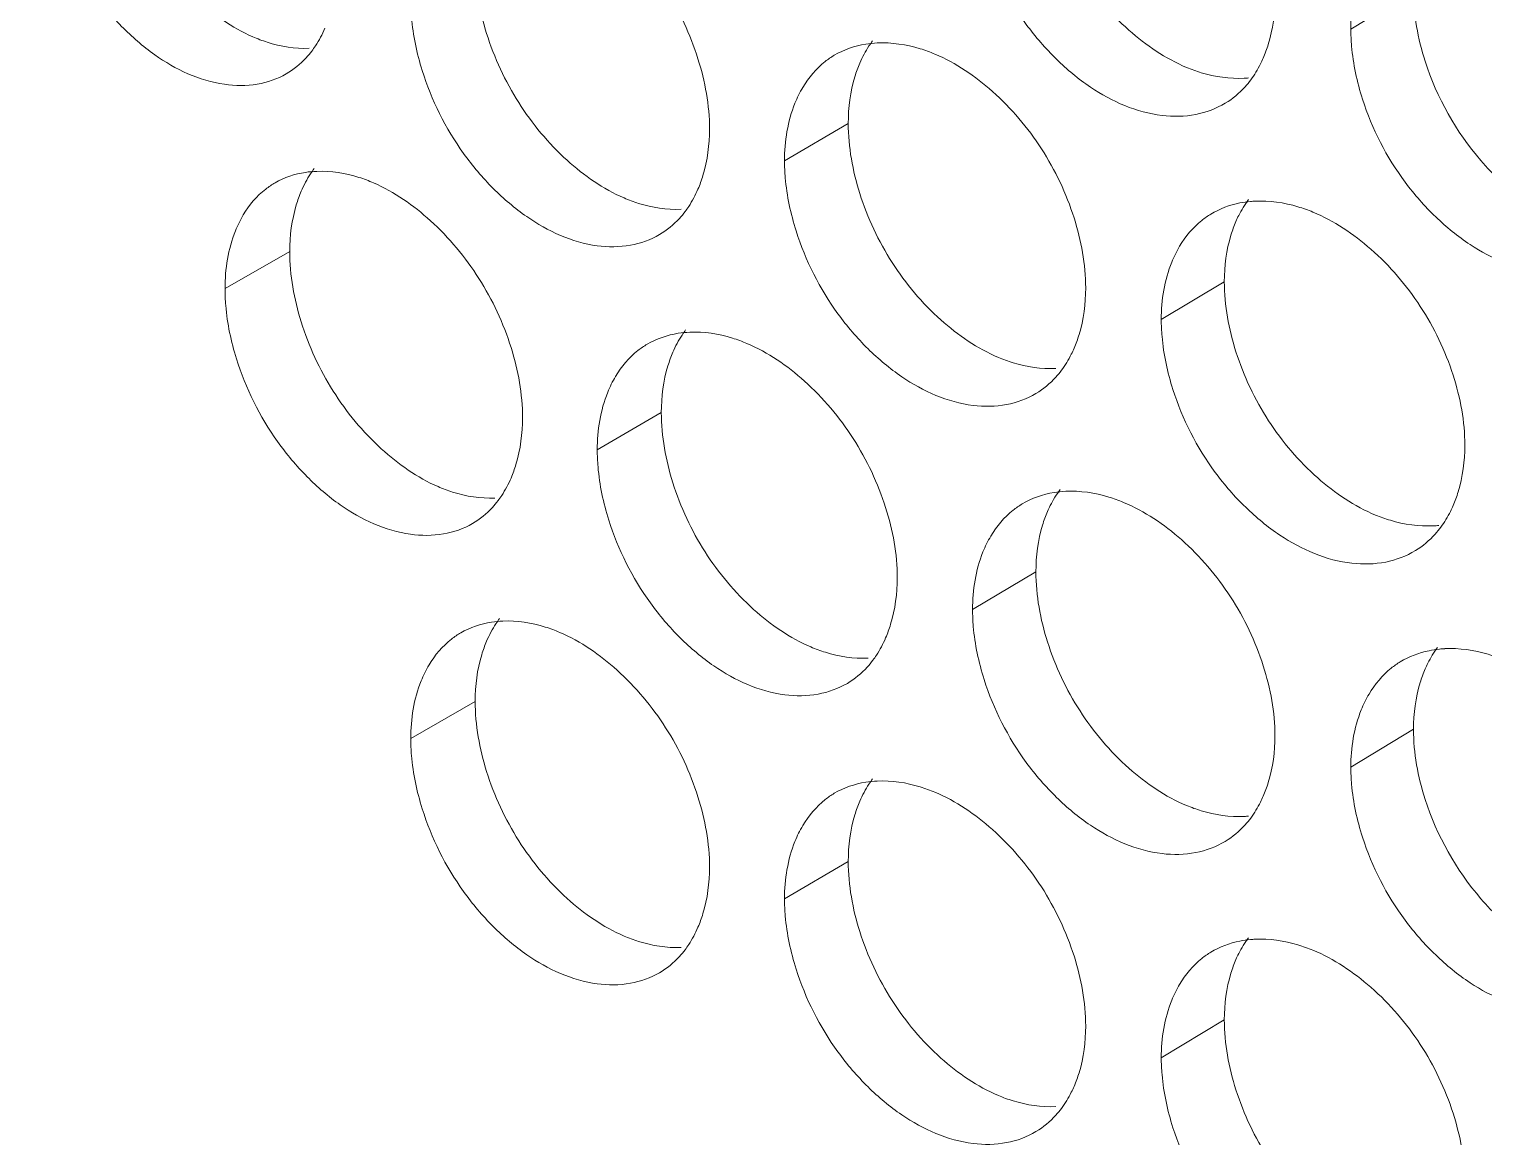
# Model space of a CAD drawing. Header units: millimetres. Extents: x 1177 to 4147, y 93 to 2194.
# Drawn here: x 2607.63 to 2623.16, y 685.5 to 697.32 of the extents above; entities that cross this region are included whole.
import ezdxf

# ---------------------------------------------------------------- set-up
doc = ezdxf.new("R2010")
doc.units = ezdxf.units.MM
doc.header["$LTSCALE"] = 0.1
doc.layers.get('0').update_dxf_attribs({"lineweight": 13})
doc.layers.add('标注', color=251, linetype='Continuous', lineweight=9)

# ---------------------------------------------------------------- blocks, each defined once
blk = doc.blocks.new('02')
for points, knots in [([(4627.348, 522.744), (4597.363, 531.299), (4553.55, 545.69), (4497.641, 568.487), (4458.71, 586.649), (4422.281, 606.068), (4388.51, 626.659), (4357.551, 648.334), (4338.416, 663.815), (4329.392, 671.722)], [0, 0, 0, 0, 0.278685, 0.411475, 0.539478, 0.662459, 0.780251, 0.892768, 1, 1, 1, 1]), ([(4626.906, 521.428), (4597.052, 529.945), (4553.424, 544.261), (4497.732, 566.923), (4458.929, 584.973), (4422.597, 604.269), (4388.892, 624.729), (4357.964, 646.263), (4338.829, 661.641), (4329.798, 669.496)], [0, 0, 0, 0, 0.278468, 0.411196, 0.539177, 0.662176, 0.780023, 0.892638, 1, 1, 1, 1]), ([(4628.518, 518.372), (4598.337, 526.935), (4554.235, 541.353), (4497.955, 564.22), (4458.766, 582.448), (4422.099, 601.945), (4388.114, 622.628), (4356.965, 644.402), (4337.717, 659.96), (4328.641, 667.907)], [0, 0, 0, 0, 0.278732, 0.411552, 0.539576, 0.662563, 0.780343, 0.892822, 1, 1, 1, 1]), ([(4328.202, 667.332), (4337.3, 659.316), (4356.601, 643.626), (4387.852, 621.677), (4421.956, 600.844), (4458.755, 581.215), (4498.091, 562.874), (4554.59, 539.876), (4598.873, 525.389), (4629.18, 516.79)], [0, 0, 0, 0, 0.107262, 0.219794, 0.337581, 0.460553, 0.588547, 0.721328, 1, 1, 1, 1])]:
    blk.add_open_spline(points, degree=3, knots=knots)
at = {"layer": '标注'}
for p, q in [((4515.425, 588.02), (4514.47, 587.441)), ((4506.808, 586.005), (4505.836, 585.434)), ((4498.293, 584.052), (4497.306, 583.487)), ((4512.541, 583.591), (4511.58, 583.015)), ((4503.958, 581.597), (4502.981, 581.028)), ((4509.669, 579.17), (4508.703, 578.596)), ((4501.12, 577.196), (4500.138, 576.629)), ((4515.425, 576.77), (4514.47, 576.191)), ((4506.808, 574.755), (4505.836, 574.184)), ((4512.541, 572.341), (4511.58, 571.765))]:
    blk.add_line(p, q, dxfattribs=at)
for centre, radius, start, end in [((4512.763, 588.33), 1.64, 272.8765, 275.2009), ((4513.09, 583.168), 1.654, 92.9003, 95.1818), ((4515.644, 581.517), 1.649, 272.9969, 275.7719), ((4515.989, 576.339), 1.662, 93.0207, 95.749), ((4512.763, 577.08), 1.64, 272.8765, 275.2009), ((4513.09, 571.918), 1.654, 92.9003, 95.1818)]:
    blk.add_arc(centre, radius, start, end, dxfattribs=at)
for points, knots in [([(4495.478, 590.914), (4495.478, 590.552), (4495.615, 589.802), (4496.091, 588.765), (4496.806, 587.894), (4497.412, 587.464), (4497.729, 587.325)], [0, 0, 0, 0, 0.244732, 0.507241, 0.765812, 1, 1, 1, 1]), ([(4509.669, 590.42), (4509.669, 590.059), (4509.808, 589.31), (4510.296, 588.276), (4511.027, 587.414), (4511.644, 586.993), (4511.966, 586.858)], [0, 0, 0, 0, 0.243882, 0.505596, 0.764283, 1, 1, 1, 1]), ([(4504.693, 585.921), (4504.693, 586.282), (4504.554, 587.032), (4504.069, 588.067), (4503.343, 588.933), (4502.731, 589.359), (4502.412, 589.496)], [0, 0, 0, 0, 0.244084, 0.506123, 0.764903, 1, 1, 1, 1]), ([(4494.659, 589.281), (4494.798, 588.833), (4495.115, 588.189), (4495.709, 587.479), (4496.342, 586.928), (4497.071, 586.579), (4497.79, 586.575), (4498.104, 586.681), (4498.239, 586.759)], [0, 0, 0, 0, 0.287891, 0.430312, 0.565838, 0.801787, 0.904179, 1, 1, 1, 1]), ([(4508.88, 588.778), (4509.023, 588.328), (4509.35, 587.683), (4509.962, 586.977), (4510.615, 586.433), (4511.366, 586.098), (4512.099, 586.112), (4512.418, 586.229), (4512.556, 586.312)], [0, 0, 0, 0, 0.285826, 0.427621, 0.562871, 0.799523, 0.902937, 1, 1, 1, 1]), ([(4501.12, 588.446), (4501.12, 588.085), (4501.257, 587.335), (4501.739, 586.299), (4502.46, 585.432), (4503.071, 585.006), (4503.389, 584.869)], [0, 0, 0, 0, 0.244389, 0.506579, 0.765197, 1, 1, 1, 1]), ([(4514.748, 588.557), (4514.702, 588.48), (4514.532, 588.132), (4514.47, 587.737), (4514.47, 587.441)], [0, 0, 0, 0, 0.232969, 1, 1, 1, 1]), ([(4515.425, 588.02), (4515.425, 587.659), (4515.6, 586.72), (4516.216, 585.624), (4517.032, 584.85), (4517.5, 584.567), (4517.74, 584.469)], [0, 0, 0, 0, 0.243755, 0.63494, 0.825083, 1, 1, 1, 1]), ([(4500.138, 587.879), (4500.138, 587.793), (4500.154, 587.431), (4500.23, 587.073), (4500.313, 586.81)], [0, 0, 0, 0, 0.239084, 1, 1, 1, 1]), ([(4513.134, 587.001), (4513.164, 587.068), (4513.272, 587.363), (4513.313, 587.681), (4513.313, 587.92)], [0, 0, 0, 0, 0.235903, 1, 1, 1, 1]), ([(4497.729, 587.325), (4497.801, 587.294), (4498.076, 587.189), (4498.375, 587.14), (4498.591, 587.149)], [0, 0, 0, 0, 0.266662, 1, 1, 1, 1]), ([(4498.628, 587.106), (4498.648, 587.132), (4498.725, 587.242), (4498.789, 587.361), (4498.829, 587.454)], [0, 0, 0, 0, 0.243623, 1, 1, 1, 1]), ([(4514.47, 587.441), (4514.47, 587.355), (4514.487, 586.993), (4514.564, 586.636), (4514.648, 586.374)], [0, 0, 0, 0, 0.239271, 1, 1, 1, 1]), ([(4498.239, 586.759), (4498.352, 586.824), (4498.49, 586.936), (4498.601, 587.07), (4498.628, 587.106)], [0, 0, 0, 0, 0.744037, 1, 1, 1, 1]), ([(4507.251, 587.231), (4507.192, 587.228), (4506.965, 587.206), (4506.741, 587.13), (4506.595, 587.044)], [0, 0, 0, 0, 0.258729, 1, 1, 1, 1]), ([(4507.178, 587.263), (4507.159, 587.237), (4507.084, 587.131), (4507.023, 587.015), (4506.984, 586.925)], [0, 0, 0, 0, 0.244083, 1, 1, 1, 1]), ([(4508.128, 587.061), (4508.055, 587.092), (4507.774, 587.195), (4507.471, 587.241), (4507.251, 587.231)], [0, 0, 0, 0, 0.26624, 1, 1, 1, 1]), ([(4506.595, 587.044), (4506.547, 587.015), (4506.356, 586.885), (4506.204, 586.702), (4506.115, 586.553)], [0, 0, 0, 0, 0.245038, 1, 1, 1, 1]), ([(4506.984, 586.925), (4506.955, 586.857), (4506.848, 586.562), (4506.808, 586.245), (4506.808, 586.005)], [0, 0, 0, 0, 0.235516, 1, 1, 1, 1]), ([(4510.428, 583.497), (4510.428, 583.858), (4510.288, 584.607), (4509.799, 585.641), (4509.067, 586.503), (4508.45, 586.926), (4508.128, 587.061)], [0, 0, 0, 0, 0.243745, 0.505466, 0.764291, 1, 1, 1, 1]), ([(4512.944, 586.668), (4513, 586.745), (4513.067, 586.855), (4513.121, 586.97), (4513.134, 587.001)], [0, 0, 0, 0, 0.743715, 1, 1, 1, 1]), ([(4500.313, 586.81), (4500.453, 586.361), (4500.774, 585.717), (4501.376, 585.008), (4502.016, 584.46), (4502.755, 584.117), (4503.479, 584.119), (4503.795, 584.23), (4503.931, 584.31)], [0, 0, 0, 0, 0.287059, 0.429226, 0.56464, 0.800871, 0.903676, 1, 1, 1, 1]), ([(4511.966, 586.858), (4512.039, 586.828), (4512.321, 586.726), (4512.625, 586.681), (4512.845, 586.692)], [0, 0, 0, 0, 0.265834, 1, 1, 1, 1]), ([(4512.556, 586.312), (4512.668, 586.38), (4512.806, 586.495), (4512.917, 586.632), (4512.944, 586.668)], [0, 0, 0, 0, 0.744496, 1, 1, 1, 1]), ([(4506.115, 586.553), (4506.069, 586.476), (4505.898, 586.127), (4505.836, 585.731), (4505.836, 585.434)], [0, 0, 0, 0, 0.232263, 1, 1, 1, 1]), ([(4514.648, 586.374), (4514.793, 585.923), (4515.124, 585.277), (4515.744, 584.574), (4516.404, 584.032), (4517.165, 583.703), (4517.903, 583.725), (4518.224, 583.846), (4518.362, 583.931)], [0, 0, 0, 0, 0.285015, 0.426566, 0.56171, 0.798641, 0.902454, 1, 1, 1, 1]), ([(4506.808, 586.005), (4506.808, 585.644), (4506.946, 584.895), (4507.432, 583.861), (4508.16, 582.997), (4508.775, 582.574), (4509.096, 582.438)], [0, 0, 0, 0, 0.24405, 0.505923, 0.764587, 1, 1, 1, 1]), ([(4504.517, 585.003), (4504.546, 585.07), (4504.653, 585.365), (4504.693, 585.682), (4504.693, 585.921)], [0, 0, 0, 0, 0.235457, 1, 1, 1, 1]), ([(4505.836, 585.434), (4505.836, 585.347), (4505.853, 584.986), (4505.93, 584.628), (4506.013, 584.365)], [0, 0, 0, 0, 0.239158, 1, 1, 1, 1]), ([(4498.704, 585.274), (4498.647, 585.272), (4498.427, 585.252), (4498.211, 585.181), (4498.069, 585.099)], [0, 0, 0, 0, 0.258662, 1, 1, 1, 1]), ([(4498.667, 585.317), (4498.647, 585.291), (4498.57, 585.182), (4498.507, 585.063), (4498.468, 584.97)], [0, 0, 0, 0, 0.243602, 1, 1, 1, 1]), ([(4499.57, 585.098), (4499.498, 585.13), (4499.221, 585.235), (4498.921, 585.283), (4498.704, 585.274)], [0, 0, 0, 0, 0.266742, 1, 1, 1, 1]), ([(4498.069, 585.099), (4498.02, 585.071), (4497.827, 584.942), (4497.673, 584.759), (4497.584, 584.609)], [0, 0, 0, 0, 0.244683, 1, 1, 1, 1]), ([(4498.468, 584.97), (4498.439, 584.902), (4498.333, 584.607), (4498.293, 584.291), (4498.293, 584.052)], [0, 0, 0, 0, 0.235071, 1, 1, 1, 1]), ([(4501.842, 581.518), (4501.842, 581.879), (4501.704, 582.629), (4501.221, 583.665), (4500.499, 584.532), (4499.889, 584.96), (4499.57, 585.098)], [0, 0, 0, 0, 0.244255, 0.506454, 0.76521, 1, 1, 1, 1]), ([(4504.32, 584.661), (4504.339, 584.686), (4504.415, 584.794), (4504.477, 584.911), (4504.517, 585.003)], [0, 0, 0, 0, 0.243945, 1, 1, 1, 1]), ([(4503.389, 584.869), (4503.462, 584.837), (4503.74, 584.734), (4504.041, 584.686), (4504.258, 584.696)], [0, 0, 0, 0, 0.266325, 1, 1, 1, 1]), ([(4503.931, 584.31), (4504.044, 584.376), (4504.182, 584.489), (4504.293, 584.625), (4504.32, 584.661)], [0, 0, 0, 0, 0.744227, 1, 1, 1, 1]), ([(4512.941, 584.815), (4512.887, 584.81), (4512.676, 584.78), (4512.472, 584.704), (4512.336, 584.623)], [0, 0, 0, 0, 0.257466, 1, 1, 1, 1]), ([(4512.909, 584.843), (4512.852, 584.767), (4512.786, 584.657), (4512.732, 584.542), (4512.719, 584.512)], [0, 0, 0, 0, 0.743694, 1, 1, 1, 1]), ([(4513.891, 584.654), (4513.817, 584.684), (4513.533, 584.786), (4513.228, 584.831), (4513.007, 584.819)], [0, 0, 0, 0, 0.265915, 1, 1, 1, 1]), ([(4497.584, 584.609), (4497.538, 584.532), (4497.367, 584.182), (4497.306, 583.785), (4497.306, 583.487)], [0, 0, 0, 0, 0.231548, 1, 1, 1, 1]), ([(4512.336, 584.623), (4512.288, 584.594), (4512.099, 584.463), (4511.948, 584.281), (4511.859, 584.132)], [0, 0, 0, 0, 0.245262, 1, 1, 1, 1]), ([(4512.719, 584.512), (4512.69, 584.444), (4512.582, 584.149), (4512.541, 583.831), (4512.541, 583.591)], [0, 0, 0, 0, 0.235813, 1, 1, 1, 1]), ([(4516.208, 581.1), (4516.208, 581.461), (4516.067, 582.21), (4515.574, 583.241), (4514.836, 584.101), (4514.214, 584.52), (4513.891, 584.654)], [0, 0, 0, 0, 0.243409, 0.504813, 0.763684, 1, 1, 1, 1]), ([(4506.013, 584.365), (4506.155, 583.915), (4506.48, 583.271), (4507.089, 582.564), (4507.737, 582.018), (4508.484, 581.681), (4509.215, 581.691), (4509.533, 581.806), (4509.67, 581.888)], [0, 0, 0, 0, 0.286235, 0.428153, 0.563457, 0.799968, 0.903181, 1, 1, 1, 1]), ([(4498.293, 584.052), (4498.293, 583.69), (4498.43, 582.941), (4498.909, 581.904), (4499.627, 581.035), (4500.236, 580.607), (4500.554, 580.469)], [0, 0, 0, 0, 0.24456, 0.50691, 0.765504, 1, 1, 1, 1]), ([(4511.859, 584.132), (4511.813, 584.055), (4511.643, 583.707), (4511.58, 583.312), (4511.58, 583.015)], [0, 0, 0, 0, 0.232735, 1, 1, 1, 1]), ([(4512.541, 583.591), (4512.541, 583.23), (4512.681, 582.482), (4513.171, 581.449), (4513.905, 580.588), (4514.524, 580.169), (4514.847, 580.035)], [0, 0, 0, 0, 0.243714, 0.505271, 0.763981, 1, 1, 1, 1]), ([(4497.306, 583.487), (4497.306, 583.401), (4497.322, 583.038), (4497.398, 582.68), (4497.48, 582.417)], [0, 0, 0, 0, 0.239048, 1, 1, 1, 1]), ([(4510.25, 582.578), (4510.28, 582.646), (4510.387, 582.94), (4510.428, 583.258), (4510.428, 583.497)], [0, 0, 0, 0, 0.235754, 1, 1, 1, 1]), ([(4511.58, 583.015), (4511.58, 582.929), (4511.597, 582.567), (4511.675, 582.21), (4511.758, 581.948)], [0, 0, 0, 0, 0.239233, 1, 1, 1, 1]), ([(4504.391, 582.822), (4504.332, 582.82), (4504.107, 582.798), (4503.886, 582.723), (4503.742, 582.639)], [0, 0, 0, 0, 0.258706, 1, 1, 1, 1]), ([(4504.329, 582.858), (4504.31, 582.832), (4504.235, 582.725), (4504.173, 582.608), (4504.134, 582.516)], [0, 0, 0, 0, 0.243924, 1, 1, 1, 1]), ([(4505.264, 582.65), (4505.191, 582.681), (4504.912, 582.785), (4504.609, 582.832), (4504.391, 582.822)], [0, 0, 0, 0, 0.266406, 1, 1, 1, 1]), ([(4503.742, 582.639), (4503.693, 582.61), (4503.502, 582.481), (4503.349, 582.298), (4503.26, 582.148)], [0, 0, 0, 0, 0.244922, 1, 1, 1, 1]), ([(4504.134, 582.516), (4504.105, 582.449), (4503.998, 582.154), (4503.958, 581.837), (4503.958, 581.597)], [0, 0, 0, 0, 0.235368, 1, 1, 1, 1]), ([(4507.555, 579.081), (4507.555, 579.442), (4507.415, 580.191), (4506.928, 581.225), (4506.199, 582.09), (4505.585, 582.514), (4505.264, 582.65)], [0, 0, 0, 0, 0.243914, 0.505794, 0.764596, 1, 1, 1, 1]), ([(4510.058, 582.242), (4510.115, 582.319), (4510.183, 582.43), (4510.237, 582.547), (4510.25, 582.578)], [0, 0, 0, 0, 0.74354, 1, 1, 1, 1]), ([(4497.48, 582.417), (4497.62, 581.968), (4497.939, 581.325), (4498.537, 580.615), (4499.173, 580.066), (4499.907, 579.72), (4500.629, 579.719), (4500.944, 579.827), (4501.08, 579.906)], [0, 0, 0, 0, 0.287474, 0.429768, 0.565237, 0.801327, 0.903927, 1, 1, 1, 1]), ([(4509.096, 582.438), (4509.169, 582.408), (4509.449, 582.305), (4509.753, 582.259), (4509.971, 582.27)], [0, 0, 0, 0, 0.265996, 1, 1, 1, 1]), ([(4509.67, 581.888), (4509.782, 581.955), (4509.92, 582.07), (4510.031, 582.206), (4510.058, 582.242)], [0, 0, 0, 0, 0.744409, 1, 1, 1, 1]), ([(4503.26, 582.148), (4503.214, 582.071), (4503.043, 581.722), (4502.981, 581.326), (4502.981, 581.028)], [0, 0, 0, 0, 0.232026, 1, 1, 1, 1]), ([(4511.758, 581.948), (4511.902, 581.497), (4512.231, 580.852), (4512.847, 580.147), (4513.504, 579.604), (4514.26, 579.272), (4514.996, 579.29), (4515.316, 579.409), (4515.454, 579.493)], [0, 0, 0, 0, 0.28542, 0.427092, 0.562289, 0.79908, 0.902694, 1, 1, 1, 1]), ([(4503.958, 581.597), (4503.958, 581.236), (4504.096, 580.487), (4504.579, 579.452), (4505.304, 578.586), (4505.917, 578.161), (4506.237, 578.025)], [0, 0, 0, 0, 0.244219, 0.506251, 0.764892, 1, 1, 1, 1]), ([(4501.667, 580.6), (4501.696, 580.668), (4501.802, 580.962), (4501.842, 581.279), (4501.842, 581.518)], [0, 0, 0, 0, 0.235309, 1, 1, 1, 1]), ([(4502.981, 581.028), (4502.981, 580.942), (4502.998, 580.58), (4503.074, 580.222), (4503.157, 579.959)], [0, 0, 0, 0, 0.239121, 1, 1, 1, 1]), ([(4516.029, 580.18), (4516.059, 580.248), (4516.167, 580.543), (4516.208, 580.86), (4516.208, 581.1)], [0, 0, 0, 0, 0.236051, 1, 1, 1, 1]), ([(4500.554, 580.469), (4500.626, 580.437), (4500.902, 580.333), (4501.202, 580.285), (4501.419, 580.294)], [0, 0, 0, 0, 0.266492, 1, 1, 1, 1]), ([(4501.468, 580.255), (4501.488, 580.281), (4501.564, 580.389), (4501.627, 580.508), (4501.667, 580.6)], [0, 0, 0, 0, 0.243785, 1, 1, 1, 1]), ([(4501.08, 579.906), (4501.192, 579.971), (4501.33, 580.084), (4501.441, 580.219), (4501.468, 580.255)], [0, 0, 0, 0, 0.744134, 1, 1, 1, 1]), ([(4510.123, 580.397), (4510.064, 580.394), (4509.833, 580.371), (4509.608, 580.293), (4509.46, 580.205)], [0, 0, 0, 0, 0.258753, 1, 1, 1, 1]), ([(4510.038, 580.425), (4509.981, 580.348), (4509.913, 580.237), (4509.859, 580.12), (4509.846, 580.09)], [0, 0, 0, 0, 0.74352, 1, 1, 1, 1]), ([(4511.004, 580.229), (4510.93, 580.26), (4510.648, 580.362), (4510.343, 580.408), (4510.123, 580.397)], [0, 0, 0, 0, 0.266077, 1, 1, 1, 1]), ([(4513.313, 576.67), (4513.313, 577.031), (4513.172, 577.78), (4512.681, 578.813), (4511.946, 579.674), (4511.327, 580.094), (4511.004, 580.229)], [0, 0, 0, 0, 0.243576, 0.505139, 0.763987, 1, 1, 1, 1]), ([(4509.46, 580.205), (4509.412, 580.176), (4509.222, 580.045), (4509.07, 579.863), (4508.981, 579.714)], [0, 0, 0, 0, 0.245151, 1, 1, 1, 1]), ([(4509.846, 580.09), (4509.817, 580.022), (4509.709, 579.727), (4509.669, 579.41), (4509.669, 579.17)], [0, 0, 0, 0, 0.235665, 1, 1, 1, 1]), ([(4514.847, 580.035), (4514.921, 580.005), (4515.204, 579.903), (4515.51, 579.859), (4515.73, 579.871)], [0, 0, 0, 0, 0.265674, 1, 1, 1, 1]), ([(4515.841, 579.851), (4515.897, 579.927), (4515.963, 580.036), (4516.016, 580.15), (4516.029, 580.18)], [0, 0, 0, 0, 0.743887, 1, 1, 1, 1]), ([(4503.157, 579.959), (4503.298, 579.51), (4503.621, 578.865), (4504.227, 578.158), (4504.871, 577.611), (4505.614, 577.271), (4506.341, 577.277), (4506.658, 577.39), (4506.795, 577.47)], [0, 0, 0, 0, 0.286646, 0.428688, 0.564047, 0.800418, 0.903427, 1, 1, 1, 1]), ([(4515.454, 579.493), (4515.566, 579.561), (4515.703, 579.678), (4515.814, 579.815), (4515.841, 579.851)], [0, 0, 0, 0, 0.744581, 1, 1, 1, 1]), ([(4508.981, 579.714), (4508.935, 579.637), (4508.765, 579.288), (4508.703, 578.893), (4508.703, 578.596)], [0, 0, 0, 0, 0.2325, 1, 1, 1, 1]), ([(4509.669, 579.17), (4509.669, 578.809), (4509.808, 578.06), (4510.296, 577.026), (4511.027, 576.164), (4511.644, 575.743), (4511.966, 575.608)], [0, 0, 0, 0, 0.243882, 0.505596, 0.764283, 1, 1, 1, 1]), ([(4507.378, 578.162), (4507.407, 578.23), (4507.514, 578.524), (4507.555, 578.841), (4507.555, 579.081)], [0, 0, 0, 0, 0.235606, 1, 1, 1, 1]), ([(4501.492, 578.459), (4501.473, 578.433), (4501.397, 578.325), (4501.334, 578.207), (4501.295, 578.115)], [0, 0, 0, 0, 0.243764, 1, 1, 1, 1]), ([(4508.703, 578.596), (4508.703, 578.51), (4508.719, 578.148), (4508.797, 577.79), (4508.88, 577.528)], [0, 0, 0, 0, 0.239196, 1, 1, 1, 1]), ([(4500.9, 578.241), (4500.851, 578.212), (4500.659, 578.083), (4500.505, 577.9), (4500.416, 577.75)], [0, 0, 0, 0, 0.244804, 1, 1, 1, 1]), ([(4501.541, 578.42), (4501.484, 578.418), (4501.261, 578.397), (4501.043, 578.324), (4500.9, 578.241)], [0, 0, 0, 0, 0.258684, 1, 1, 1, 1]), ([(4502.412, 578.246), (4502.339, 578.277), (4502.061, 578.381), (4501.759, 578.429), (4501.541, 578.42)], [0, 0, 0, 0, 0.266573, 1, 1, 1, 1]), ([(4504.693, 574.671), (4504.693, 575.032), (4504.554, 575.782), (4504.069, 576.817), (4503.343, 577.683), (4502.731, 578.109), (4502.412, 578.246)], [0, 0, 0, 0, 0.244084, 0.506123, 0.764903, 1, 1, 1, 1]), ([(4501.295, 578.115), (4501.266, 578.047), (4501.16, 577.752), (4501.12, 577.436), (4501.12, 577.196)], [0, 0, 0, 0, 0.235219, 1, 1, 1, 1]), ([(4506.237, 578.025), (4506.31, 577.994), (4506.589, 577.891), (4506.891, 577.845), (4507.109, 577.855)], [0, 0, 0, 0, 0.26616, 1, 1, 1, 1]), ([(4507.183, 577.823), (4507.202, 577.848), (4507.277, 577.955), (4507.339, 578.071), (4507.378, 578.162)], [0, 0, 0, 0, 0.244103, 1, 1, 1, 1]), ([(4515.791, 578.018), (4515.735, 577.943), (4515.67, 577.834), (4515.616, 577.72), (4515.604, 577.69)], [0, 0, 0, 0, 0.743867, 1, 1, 1, 1]), ([(4516.789, 577.835), (4516.715, 577.865), (4516.43, 577.966), (4516.123, 578.01), (4515.901, 577.999)], [0, 0, 0, 0, 0.265755, 1, 1, 1, 1]), ([(4506.795, 577.47), (4506.907, 577.537), (4507.045, 577.651), (4507.156, 577.787), (4507.183, 577.823)], [0, 0, 0, 0, 0.744319, 1, 1, 1, 1]), ([(4515.224, 577.798), (4515.176, 577.769), (4514.988, 577.637), (4514.837, 577.456), (4514.748, 577.307)], [0, 0, 0, 0, 0.24537, 1, 1, 1, 1]), ([(4515.823, 577.993), (4515.769, 577.987), (4515.56, 577.956), (4515.358, 577.879), (4515.224, 577.798)], [0, 0, 0, 0, 0.257249, 1, 1, 1, 1]), ([(4500.416, 577.75), (4500.37, 577.673), (4500.199, 577.324), (4500.138, 576.927), (4500.138, 576.629)], [0, 0, 0, 0, 0.231788, 1, 1, 1, 1]), ([(4515.604, 577.69), (4515.574, 577.622), (4515.466, 577.327), (4515.425, 577.009), (4515.425, 576.77)], [0, 0, 0, 0, 0.235961, 1, 1, 1, 1]), ([(4508.88, 577.528), (4509.023, 577.078), (4509.35, 576.433), (4509.962, 575.727), (4510.615, 575.183), (4511.366, 574.848), (4512.099, 574.862), (4512.418, 574.979), (4512.556, 575.062)], [0, 0, 0, 0, 0.285826, 0.427621, 0.562871, 0.799523, 0.902937, 1, 1, 1, 1]), ([(4501.12, 577.196), (4501.12, 576.835), (4501.257, 576.085), (4501.739, 575.049), (4502.46, 574.182), (4503.071, 573.756), (4503.389, 573.619)], [0, 0, 0, 0, 0.244389, 0.506579, 0.765197, 1, 1, 1, 1]), ([(4514.748, 577.307), (4514.702, 577.23), (4514.532, 576.882), (4514.47, 576.487), (4514.47, 576.191)], [0, 0, 0, 0, 0.232969, 1, 1, 1, 1]), ([(4515.425, 576.77), (4515.425, 576.409), (4515.6, 575.47), (4516.216, 574.374), (4517.032, 573.6), (4517.5, 573.317), (4517.74, 573.219)], [0, 0, 0, 0, 0.243755, 0.63494, 0.825083, 1, 1, 1, 1]), ([(4500.138, 576.629), (4500.138, 576.543), (4500.154, 576.181), (4500.23, 575.823), (4500.313, 575.56)], [0, 0, 0, 0, 0.239084, 1, 1, 1, 1]), ([(4513.134, 575.751), (4513.164, 575.818), (4513.272, 576.113), (4513.313, 576.431), (4513.313, 576.67)], [0, 0, 0, 0, 0.235903, 1, 1, 1, 1]), ([(4507.178, 576.013), (4507.159, 575.987), (4507.084, 575.881), (4507.023, 575.765), (4506.984, 575.675)], [0, 0, 0, 0, 0.244083, 1, 1, 1, 1]), ([(4514.47, 576.191), (4514.47, 576.105), (4514.487, 575.743), (4514.564, 575.386), (4514.648, 575.124)], [0, 0, 0, 0, 0.239271, 1, 1, 1, 1]), ([(4506.595, 575.794), (4506.547, 575.765), (4506.356, 575.635), (4506.204, 575.452), (4506.115, 575.303)], [0, 0, 0, 0, 0.245038, 1, 1, 1, 1]), ([(4507.251, 575.981), (4507.192, 575.978), (4506.965, 575.956), (4506.741, 575.88), (4506.595, 575.794)], [0, 0, 0, 0, 0.258729, 1, 1, 1, 1]), ([(4508.128, 575.811), (4508.055, 575.842), (4507.774, 575.945), (4507.471, 575.991), (4507.251, 575.981)], [0, 0, 0, 0, 0.26624, 1, 1, 1, 1]), ([(4510.428, 572.247), (4510.428, 572.608), (4510.288, 573.357), (4509.799, 574.391), (4509.067, 575.253), (4508.45, 575.676), (4508.128, 575.811)], [0, 0, 0, 0, 0.243745, 0.505466, 0.764291, 1, 1, 1, 1]), ([(4506.984, 575.675), (4506.955, 575.607), (4506.848, 575.312), (4506.808, 574.995), (4506.808, 574.755)], [0, 0, 0, 0, 0.235516, 1, 1, 1, 1]), ([(4511.966, 575.608), (4512.039, 575.578), (4512.321, 575.476), (4512.625, 575.431), (4512.845, 575.442)], [0, 0, 0, 0, 0.265834, 1, 1, 1, 1]), ([(4512.944, 575.418), (4513, 575.495), (4513.067, 575.605), (4513.121, 575.72), (4513.134, 575.751)], [0, 0, 0, 0, 0.743715, 1, 1, 1, 1]), ([(4500.313, 575.56), (4500.453, 575.111), (4500.774, 574.467), (4501.376, 573.758), (4502.016, 573.21), (4502.755, 572.867), (4503.479, 572.869), (4503.795, 572.98), (4503.931, 573.06)], [0, 0, 0, 0, 0.287059, 0.429226, 0.56464, 0.800871, 0.903676, 1, 1, 1, 1]), ([(4512.556, 575.062), (4512.668, 575.13), (4512.806, 575.245), (4512.917, 575.382), (4512.944, 575.418)], [0, 0, 0, 0, 0.744496, 1, 1, 1, 1]), ([(4506.115, 575.303), (4506.069, 575.226), (4505.898, 574.877), (4505.836, 574.481), (4505.836, 574.184)], [0, 0, 0, 0, 0.232263, 1, 1, 1, 1]), ([(4514.648, 575.124), (4514.793, 574.673), (4515.124, 574.027), (4515.744, 573.324), (4516.404, 572.782), (4517.165, 572.453), (4517.903, 572.475), (4518.224, 572.596), (4518.362, 572.681)], [0, 0, 0, 0, 0.285015, 0.426566, 0.56171, 0.798641, 0.902454, 1, 1, 1, 1]), ([(4506.808, 574.755), (4506.808, 574.394), (4506.946, 573.645), (4507.432, 572.611), (4508.16, 571.747), (4508.775, 571.324), (4509.096, 571.188)], [0, 0, 0, 0, 0.24405, 0.505923, 0.764587, 1, 1, 1, 1]), ([(4504.517, 573.753), (4504.546, 573.82), (4504.653, 574.115), (4504.693, 574.432), (4504.693, 574.671)], [0, 0, 0, 0, 0.235457, 1, 1, 1, 1]), ([(4505.836, 574.184), (4505.836, 574.097), (4505.853, 573.736), (4505.93, 573.378), (4506.013, 573.115)], [0, 0, 0, 0, 0.239158, 1, 1, 1, 1]), ([(4503.389, 573.619), (4503.462, 573.587), (4503.74, 573.484), (4504.041, 573.436), (4504.258, 573.446)], [0, 0, 0, 0, 0.266325, 1, 1, 1, 1]), ([(4504.32, 573.411), (4504.339, 573.436), (4504.415, 573.544), (4504.477, 573.661), (4504.517, 573.753)], [0, 0, 0, 0, 0.243945, 1, 1, 1, 1]), ([(4512.909, 573.593), (4512.852, 573.517), (4512.786, 573.407), (4512.732, 573.292), (4512.719, 573.262)], [0, 0, 0, 0, 0.743694, 1, 1, 1, 1]), ([(4513.891, 573.404), (4513.817, 573.434), (4513.533, 573.536), (4513.228, 573.581), (4513.007, 573.569)], [0, 0, 0, 0, 0.265915, 1, 1, 1, 1]), ([(4503.931, 573.06), (4504.044, 573.126), (4504.182, 573.239), (4504.293, 573.375), (4504.32, 573.411)], [0, 0, 0, 0, 0.744227, 1, 1, 1, 1]), ([(4512.336, 573.373), (4512.288, 573.344), (4512.099, 573.213), (4511.948, 573.031), (4511.859, 572.882)], [0, 0, 0, 0, 0.245262, 1, 1, 1, 1]), ([(4512.941, 573.565), (4512.887, 573.56), (4512.676, 573.53), (4512.472, 573.454), (4512.336, 573.373)], [0, 0, 0, 0, 0.257466, 1, 1, 1, 1]), ([(4516.208, 569.85), (4516.208, 570.211), (4516.067, 570.96), (4515.574, 571.991), (4514.836, 572.851), (4514.214, 573.27), (4513.891, 573.404)], [0, 0, 0, 0, 0.243409, 0.504813, 0.763684, 1, 1, 1, 1]), ([(4512.719, 573.262), (4512.69, 573.194), (4512.582, 572.899), (4512.541, 572.581), (4512.541, 572.341)], [0, 0, 0, 0, 0.235813, 1, 1, 1, 1]), ([(4506.013, 573.115), (4506.155, 572.665), (4506.48, 572.021), (4507.089, 571.314), (4507.737, 570.768), (4508.484, 570.431), (4509.215, 570.441), (4509.533, 570.556), (4509.67, 570.638)], [0, 0, 0, 0, 0.286235, 0.428153, 0.563457, 0.799968, 0.903181, 1, 1, 1, 1]), ([(4511.859, 572.882), (4511.813, 572.805), (4511.643, 572.457), (4511.58, 572.062), (4511.58, 571.765)], [0, 0, 0, 0, 0.232735, 1, 1, 1, 1]), ([(4510.25, 571.328), (4510.28, 571.396), (4510.387, 571.69), (4510.428, 572.008), (4510.428, 572.247)], [0, 0, 0, 0, 0.235754, 1, 1, 1, 1]), ([(4512.541, 572.341), (4512.541, 571.98), (4512.681, 571.232), (4513.171, 570.199), (4513.905, 569.338), (4514.524, 568.919), (4514.847, 568.785)], [0, 0, 0, 0, 0.243714, 0.505271, 0.763981, 1, 1, 1, 1]), ([(4511.58, 571.765), (4511.58, 571.679), (4511.597, 571.317), (4511.675, 570.96), (4511.758, 570.698)], [0, 0, 0, 0, 0.239233, 1, 1, 1, 1]), ([(4509.096, 571.188), (4509.169, 571.158), (4509.449, 571.055), (4509.753, 571.009), (4509.971, 571.02)], [0, 0, 0, 0, 0.265996, 1, 1, 1, 1]), ([(4510.058, 570.992), (4510.115, 571.069), (4510.183, 571.18), (4510.237, 571.297), (4510.25, 571.328)], [0, 0, 0, 0, 0.74354, 1, 1, 1, 1]), ([(4509.67, 570.638), (4509.782, 570.705), (4509.92, 570.82), (4510.031, 570.956), (4510.058, 570.992)], [0, 0, 0, 0, 0.744409, 1, 1, 1, 1]), ([(4511.758, 570.698), (4511.902, 570.247), (4512.231, 569.602), (4512.847, 568.897), (4513.504, 568.354), (4514.26, 568.022), (4514.996, 568.04), (4515.316, 568.159), (4515.454, 568.243)], [0, 0, 0, 0, 0.28542, 0.427092, 0.562289, 0.79908, 0.902694, 1, 1, 1, 1])]:
    blk.add_open_spline(points, degree=3, knots=knots, dxfattribs=at)

msp = doc.modelspace()

# ---------------------------------------------------------------- block references
at = {"xscale": 0.7, "yscale": 0.7, "zscale": 0.7}
msp.add_blockref('02', (-538.391, 286.112), dxfattribs=at)

doc.saveas('drawing.dxf')
